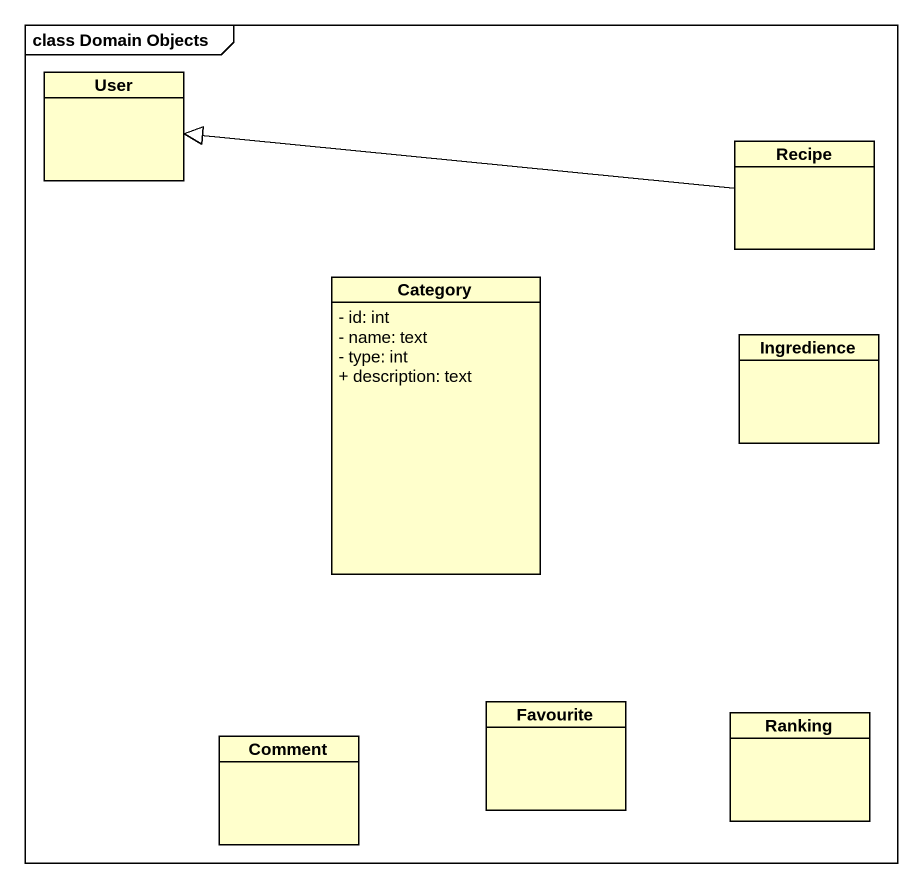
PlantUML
@startuml
mainframe class Domain Objects
hide circle
hide empty members
skinparam classAttributeIconSize 0
class User
class Recipe
class Category {
  - id: int
  - name: text
  - type: int
  + description: text
}
class Ingredience
class Comment
class Favourite
class Ranking
Recipe -left-|> User
@enduml
